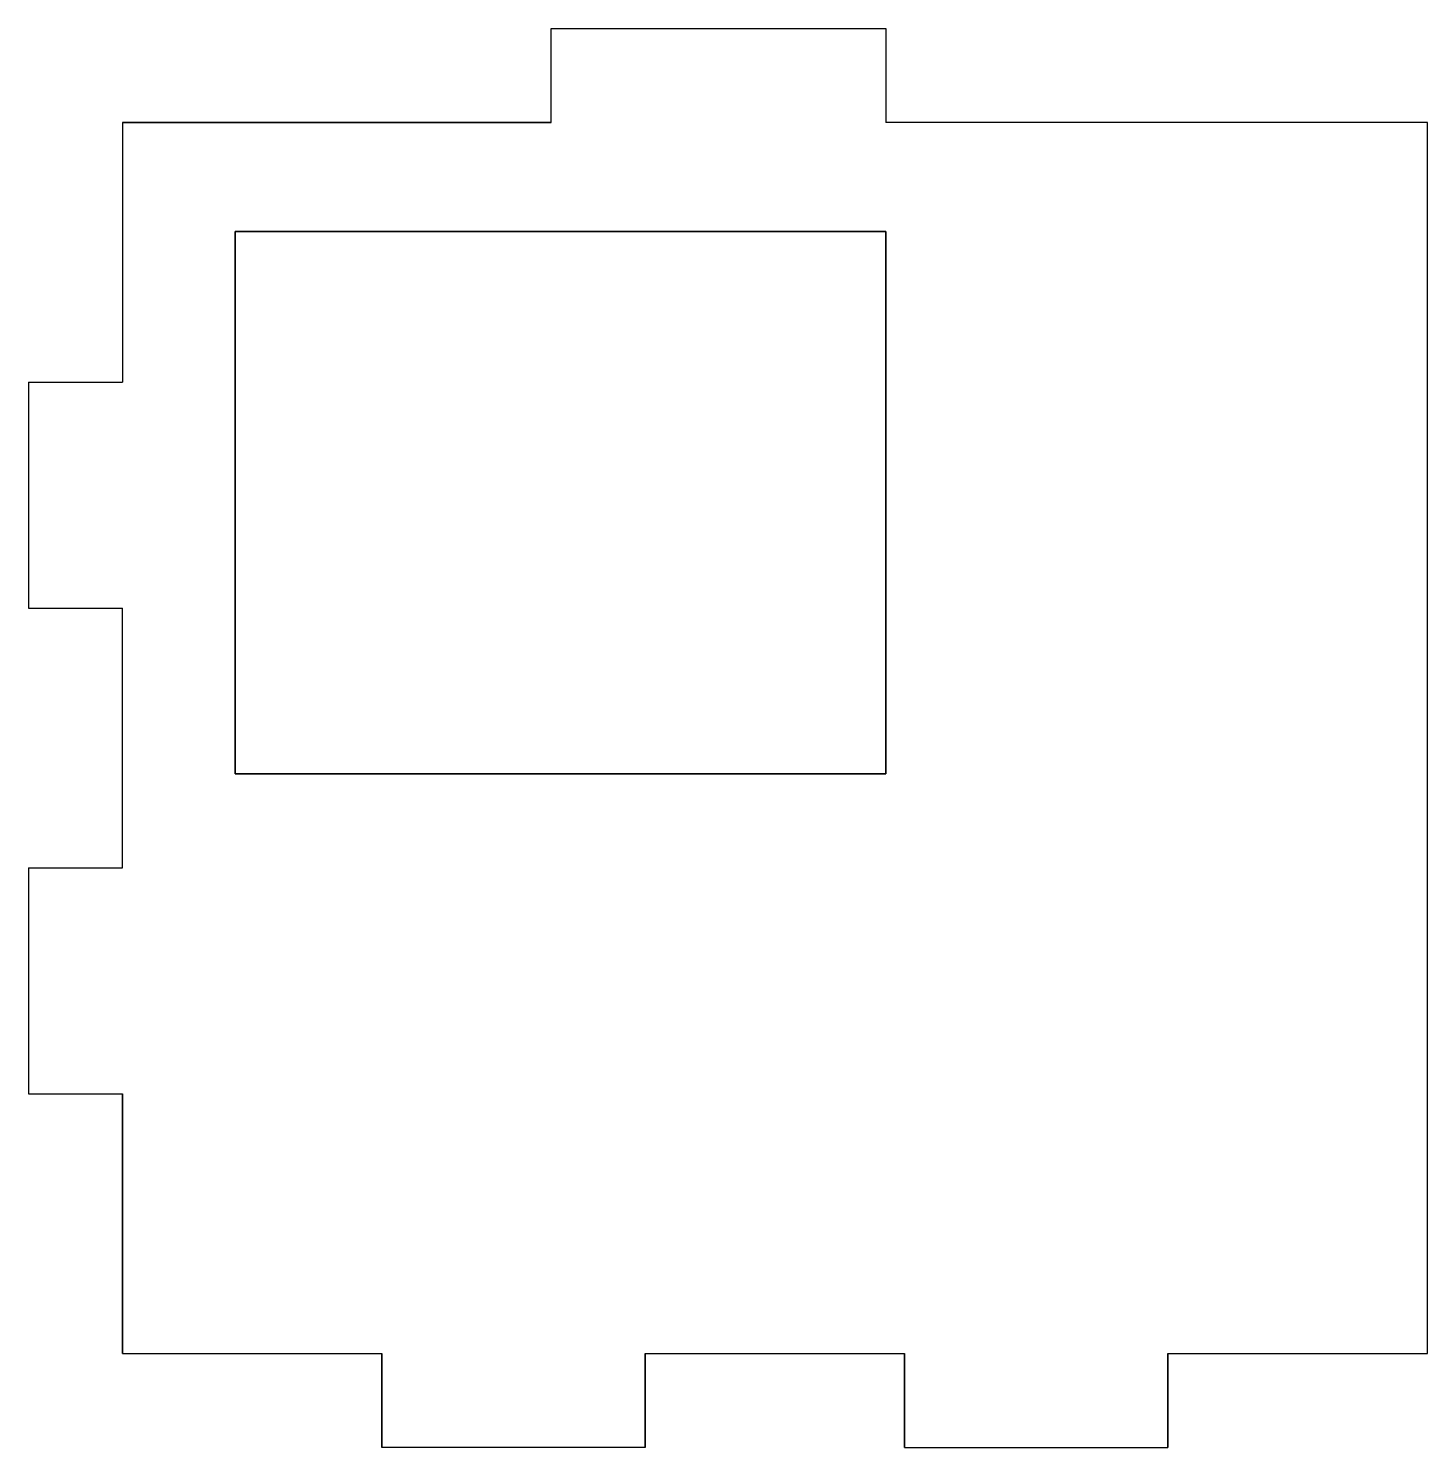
# Model space of a CAD drawing. Header units: millimetres. Extents: x 2.3 to 77.2, y 2.4 to 78.4.
import ezdxf

# ---------------------------------------------------------------- set-up
doc = ezdxf.new("R2010")
doc.units = ezdxf.units.MM

msp = doc.modelspace()

# ---------------------------------------------------------------- linework, layer by layer
for points in [[(30.286, 78.365), (48.207, 78.365)], [(30.286, 73.319), (30.286, 78.365)], [(48.207, 78.365), (48.207, 73.319)], [(7.319, 73.319), (30.286, 73.319), (7.319, 73.319), (7.319, 59.414)], [(77.227, 7.403), (77.227, 73.319), (48.207, 73.319)], [(2.285, 59.414), (2.285, 47.32)], [(2.285, 59.414), (7.319, 59.414)], [(2.285, 47.32), (7.319, 47.32)], [(7.319, 33.414), (7.319, 47.32)], [(2.285, 33.414), (2.285, 21.309)], [(2.285, 33.414), (7.319, 33.414)], [(2.285, 21.309), (7.319, 21.309)], [(7.319, 7.403), (7.319, 21.309), (7.319, 7.403), (21.213, 7.403), (21.213, 2.369)], [(35.32, 2.369), (21.213, 2.369), (21.213, 7.403)], [(35.32, 7.403), (35.32, 2.369), (35.32, 7.403), (49.214, 7.403)], [(49.214, 2.369), (49.214, 7.403), (49.214, 2.369), (63.321, 2.369)], [(63.321, 7.403), (63.321, 2.369), (63.321, 7.403), (77.227, 7.403)]]:
    msp.add_lwpolyline(points)
for points in [[(48.207, 38.448), (13.36, 38.448), (13.36, 67.48), (48.207, 67.48)], [(48.207, 67.48), (13.36, 67.48), (13.36, 38.448), (48.207, 38.448)]]:
    msp.add_lwpolyline(points, close=True)

doc.saveas('drawing.dxf')
